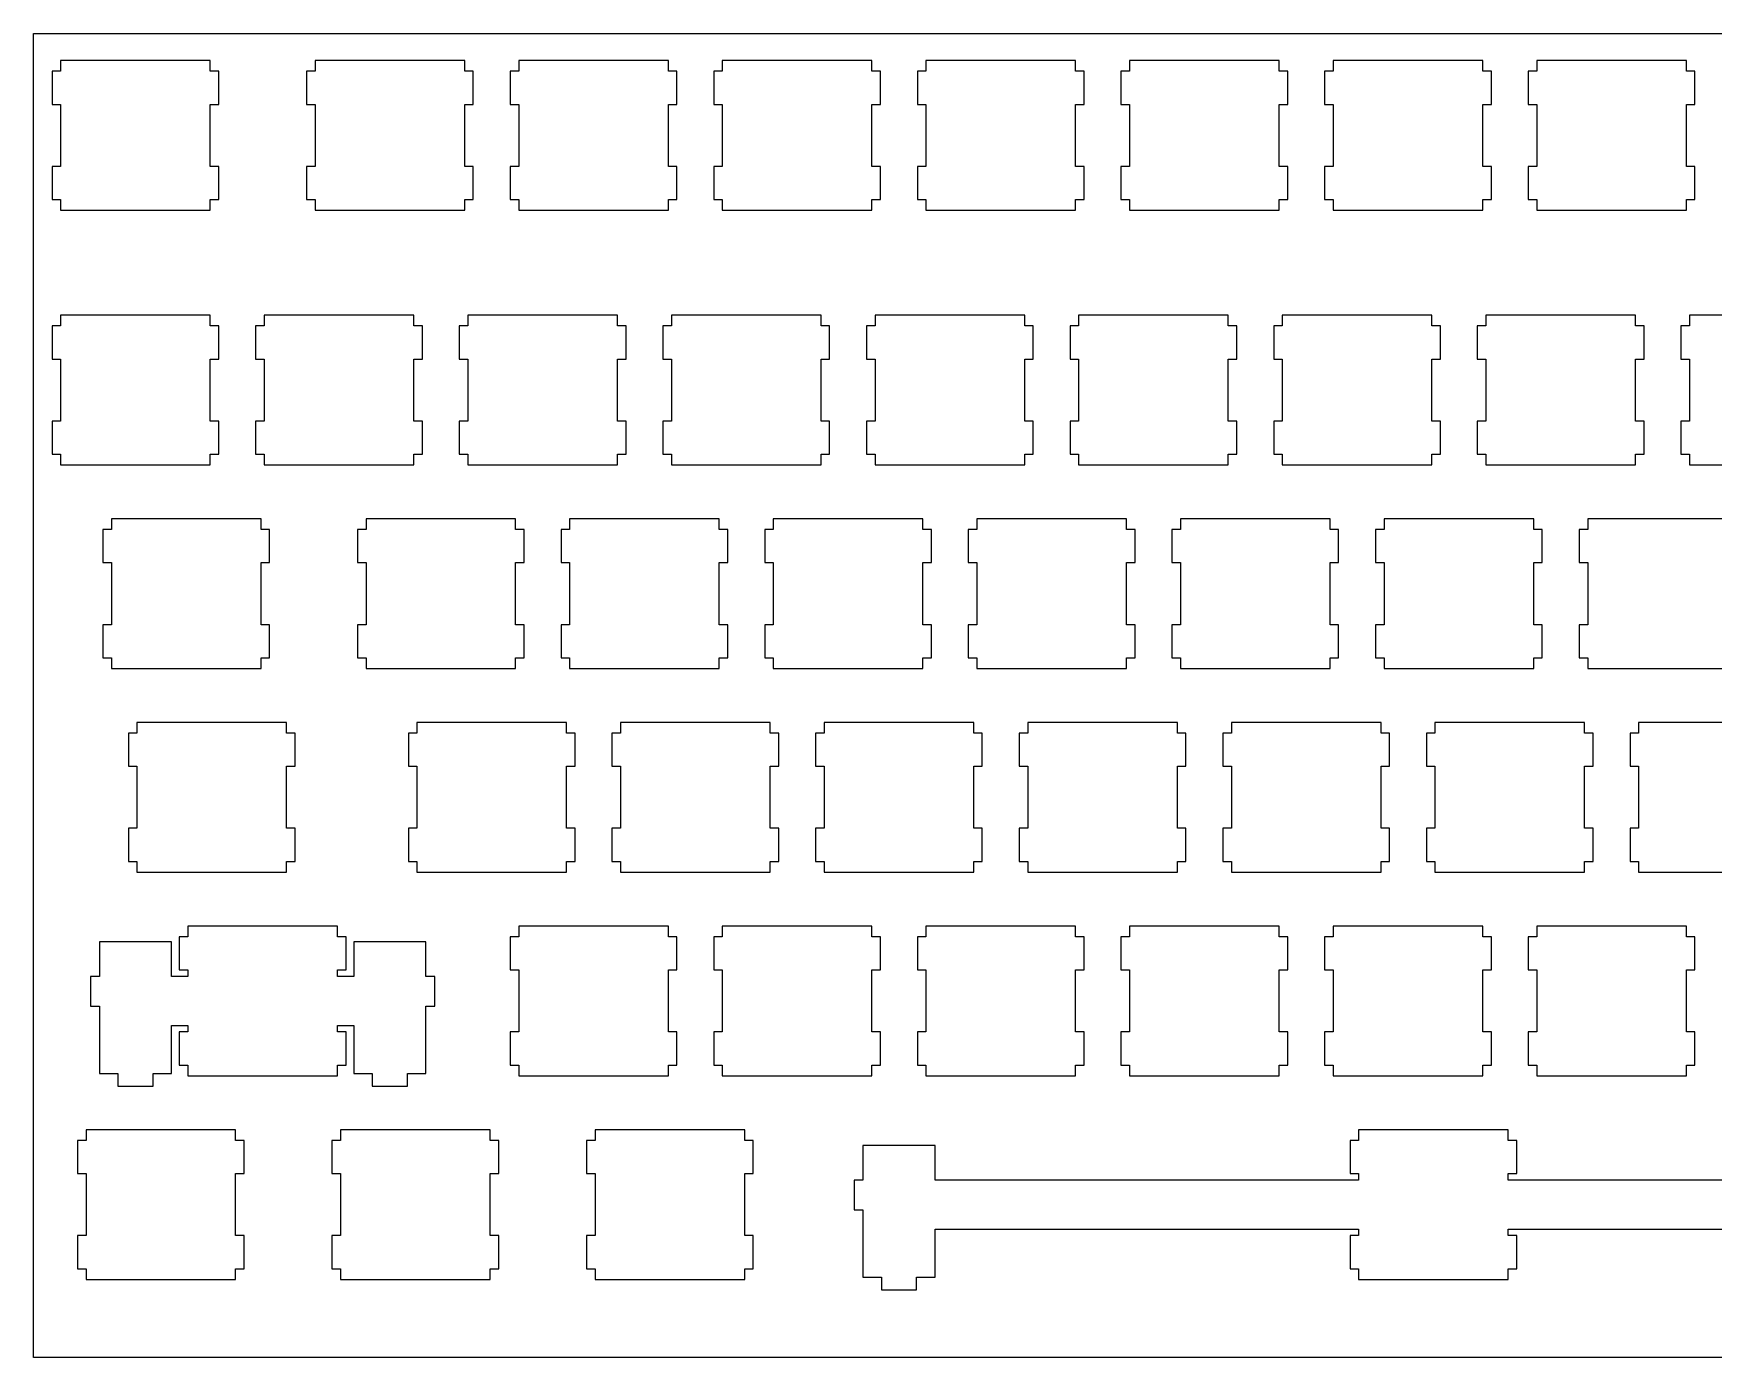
# Model space of a CAD drawing. Extents: x 0 to 310, y 0 to 124.
# Drawn here: x 0.1 to 157.3, y 0.3 to 124.1 of the extents above; entities that cross this region are included whole.
import ezdxf

# ---------------------------------------------------------------- set-up
doc = ezdxf.new("R2010")
doc.units = 0
doc.layers.get('0').update_dxf_attribs({"linetype": 'CONTINUOUS'})

msp = doc.modelspace()

# ---------------------------------------------------------------- linework, layer by layer
at = {"color": 0}
for p, q in [((0.09508, 124.083), (309.658, 124.083)), ((0.09508, 0.25769), (0.09508, 124.083)), ((2.61965, 121.558), (2.61965, 120.558)), ((16.6192, 121.558), (2.61965, 121.558)), ((16.6192, 120.558), (16.6192, 121.558)), ((26.4322, 121.558), (26.4322, 120.558)), ((40.4315, 121.558), (26.4322, 121.558)), ((40.4315, 120.558), (40.4315, 121.558)), ((45.4822, 121.558), (45.4822, 120.558)), ((59.4815, 121.558), (45.4822, 121.558)), ((59.4815, 120.558), (59.4815, 121.558)), ((64.5322, 121.558), (64.5322, 120.558)), ((78.5315, 121.558), (64.5322, 121.558)), ((78.5315, 120.558), (78.5315, 121.558)), ((83.5822, 121.558), (83.5822, 120.558)), ((97.5815, 121.558), (83.5822, 121.558)), ((97.5815, 120.558), (97.5815, 121.558)), ((102.632, 121.558), (102.632, 120.558)), ((116.632, 121.558), (102.632, 121.558)), ((116.632, 120.558), (116.632, 121.558)), ((121.682, 121.558), (121.682, 120.558)), ((135.682, 121.558), (121.682, 121.558)), ((135.682, 120.558), (135.682, 121.558)), ((140.732, 121.558), (140.732, 120.558)), ((154.732, 121.558), (140.732, 121.558)), ((154.732, 120.558), (154.732, 121.558)), ((2.61965, 120.558), (1.81901, 120.558)), ((1.81901, 120.558), (1.81901, 117.458)), ((17.4198, 120.558), (16.6192, 120.558)), ((17.4198, 117.458), (17.4198, 120.558)), ((26.4322, 120.558), (25.6315, 120.558)), ((25.6315, 120.558), (25.6315, 117.458)), ((41.2309, 120.558), (40.4315, 120.558)), ((41.2309, 117.458), (41.2309, 120.558)), ((45.4822, 120.558), (44.6814, 120.558)), ((44.6814, 120.558), (44.6814, 117.458)), ((60.2809, 120.558), (59.4815, 120.558)), ((60.2809, 117.458), (60.2809, 120.558)), ((64.5322, 120.558), (63.7314, 120.558)), ((63.7314, 120.558), (63.7314, 117.458)), ((79.3309, 120.558), (78.5315, 120.558)), ((79.3309, 117.458), (79.3309, 120.558)), ((83.5822, 120.558), (82.7814, 120.558)), ((82.7814, 120.558), (82.7814, 117.458)), ((98.3809, 120.558), (97.5815, 120.558)), ((98.3809, 117.458), (98.3809, 120.558)), ((102.632, 120.558), (101.831, 120.558)), ((101.831, 120.558), (101.831, 117.458)), ((117.431, 120.558), (116.632, 120.558)), ((117.431, 117.458), (117.431, 120.558)), ((121.682, 120.558), (120.881, 120.558)), ((120.881, 120.558), (120.881, 117.458)), ((136.481, 120.558), (135.682, 120.558)), ((136.481, 117.458), (136.481, 120.558)), ((140.732, 120.558), (139.931, 120.558)), ((139.931, 120.558), (139.931, 117.458)), ((155.531, 120.558), (154.732, 120.558)), ((155.531, 117.458), (155.531, 120.558)), ((1.81901, 117.458), (2.61965, 117.458)), ((2.61965, 117.458), (2.61965, 111.658)), ((16.6192, 111.658), (16.6192, 117.458)), ((16.6192, 117.458), (17.4198, 117.458)), ((25.6315, 117.458), (26.4322, 117.458)), ((26.4322, 117.458), (26.4322, 111.658)), ((40.4315, 111.658), (40.4315, 117.458)), ((40.4315, 117.458), (41.2309, 117.458)), ((44.6814, 117.458), (45.4822, 117.458)), ((45.4822, 117.458), (45.4822, 111.658)), ((59.4815, 111.658), (59.4815, 117.458)), ((59.4815, 117.458), (60.2809, 117.458)), ((63.7314, 117.458), (64.5322, 117.458)), ((64.5322, 117.458), (64.5322, 111.658)), ((78.5315, 111.658), (78.5315, 117.458)), ((78.5315, 117.458), (79.3309, 117.458)), ((82.7814, 117.458), (83.5822, 117.458)), ((83.5822, 117.458), (83.5822, 111.658)), ((97.5815, 111.658), (97.5815, 117.458)), ((97.5815, 117.458), (98.3809, 117.458)), ((101.831, 117.458), (102.632, 117.458)), ((102.632, 117.458), (102.632, 111.658)), ((116.632, 111.658), (116.632, 117.458)), ((116.632, 117.458), (117.431, 117.458)), ((120.881, 117.458), (121.682, 117.458)), ((121.682, 117.458), (121.682, 111.658)), ((135.682, 111.658), (135.682, 117.458)), ((135.682, 117.458), (136.481, 117.458)), ((139.931, 117.458), (140.732, 117.458)), ((140.732, 117.458), (140.732, 111.658)), ((154.732, 111.658), (154.732, 117.458)), ((154.732, 117.458), (155.531, 117.458)), ((2.61965, 111.658), (1.81901, 111.658)), ((1.81901, 111.658), (1.81901, 108.558)), ((17.4198, 111.658), (16.6192, 111.658)), ((17.4198, 108.558), (17.4198, 111.658)), ((26.4322, 111.658), (25.6315, 111.658)), ((25.6315, 111.658), (25.6315, 108.558)), ((41.2309, 111.658), (40.4315, 111.658)), ((41.2309, 108.558), (41.2309, 111.658)), ((45.4822, 111.658), (44.6814, 111.658)), ((44.6814, 111.658), (44.6814, 108.558)), ((60.2809, 111.658), (59.4815, 111.658)), ((60.2809, 108.558), (60.2809, 111.658)), ((64.5322, 111.658), (63.7314, 111.658)), ((63.7314, 111.658), (63.7314, 108.558)), ((79.3309, 111.658), (78.5315, 111.658)), ((79.3309, 108.558), (79.3309, 111.658)), ((83.5822, 111.658), (82.7814, 111.658)), ((82.7814, 111.658), (82.7814, 108.558)), ((98.3809, 111.658), (97.5815, 111.658)), ((98.3809, 108.558), (98.3809, 111.658)), ((102.632, 111.658), (101.831, 111.658)), ((101.831, 111.658), (101.831, 108.558)), ((117.431, 111.658), (116.632, 111.658)), ((117.431, 108.558), (117.431, 111.658)), ((121.682, 111.658), (120.881, 111.658)), ((120.881, 111.658), (120.881, 108.558)), ((136.481, 111.658), (135.682, 111.658)), ((136.481, 108.558), (136.481, 111.658)), ((140.732, 111.658), (139.931, 111.658)), ((139.931, 111.658), (139.931, 108.558)), ((155.531, 111.658), (154.732, 111.658)), ((155.531, 108.558), (155.531, 111.658)), ((1.81901, 108.558), (2.61965, 108.558)), ((2.61965, 108.558), (2.61965, 107.559)), ((16.6192, 107.559), (16.6192, 108.558)), ((16.6192, 108.558), (17.4198, 108.558)), ((25.6315, 108.558), (26.4322, 108.558)), ((26.4322, 108.558), (26.4322, 107.559)), ((40.4315, 107.559), (40.4315, 108.558)), ((40.4315, 108.558), (41.2309, 108.558)), ((44.6814, 108.558), (45.4822, 108.558)), ((45.4822, 108.558), (45.4822, 107.559)), ((59.4815, 107.559), (59.4815, 108.558)), ((59.4815, 108.558), (60.2809, 108.558)), ((63.7314, 108.558), (64.5322, 108.558)), ((64.5322, 108.558), (64.5322, 107.559)), ((78.5315, 107.559), (78.5315, 108.558)), ((78.5315, 108.558), (79.3309, 108.558)), ((82.7814, 108.558), (83.5822, 108.558)), ((83.5822, 108.558), (83.5822, 107.559)), ((97.5815, 107.559), (97.5815, 108.558)), ((97.5815, 108.558), (98.3809, 108.558)), ((101.831, 108.558), (102.632, 108.558)), ((102.632, 108.558), (102.632, 107.559)), ((116.632, 107.559), (116.632, 108.558)), ((116.632, 108.558), (117.431, 108.558)), ((120.881, 108.558), (121.682, 108.558)), ((121.682, 108.558), (121.682, 107.559)), ((135.682, 107.559), (135.682, 108.558)), ((135.682, 108.558), (136.481, 108.558)), ((139.931, 108.558), (140.732, 108.558)), ((140.732, 108.558), (140.732, 107.559)), ((154.732, 107.559), (154.732, 108.558)), ((154.732, 108.558), (155.531, 108.558)), ((2.61965, 107.559), (16.6192, 107.559)), ((26.4322, 107.559), (40.4315, 107.559)), ((45.4822, 107.559), (59.4815, 107.559)), ((64.5322, 107.559), (78.5315, 107.559)), ((83.5822, 107.559), (97.5815, 107.559)), ((102.632, 107.559), (116.632, 107.559)), ((121.682, 107.559), (135.682, 107.559)), ((140.732, 107.559), (154.732, 107.559)), ((2.61965, 97.7456), (2.61965, 96.7465)), ((16.6192, 97.7456), (2.61965, 97.7456)), ((16.6192, 96.7465), (16.6192, 97.7456)), ((21.6697, 97.7456), (21.6697, 96.7465)), ((35.669, 97.7456), (21.6697, 97.7456)), ((35.669, 96.7465), (35.669, 97.7456)), ((40.7197, 97.7456), (40.7197, 96.7465)), ((54.719, 97.7456), (40.7197, 97.7456)), ((54.719, 96.7465), (54.719, 97.7456)), ((59.7697, 97.7456), (59.7697, 96.7465)), ((73.769, 97.7456), (59.7697, 97.7456)), ((73.769, 96.7465), (73.769, 97.7456)), ((78.8197, 97.7456), (78.8197, 96.7465)), ((92.819, 97.7456), (78.8197, 97.7456)), ((92.819, 96.7465), (92.819, 97.7456)), ((97.8683, 97.7456), (97.8683, 96.7465)), ((111.869, 97.7456), (97.8683, 97.7456)), ((111.869, 96.7465), (111.869, 97.7456)), ((116.918, 97.7456), (116.918, 96.7465)), ((130.919, 97.7456), (116.918, 97.7456)), ((130.919, 96.7465), (130.919, 97.7456)), ((135.97, 97.7456), (135.97, 96.7465)), ((149.969, 97.7456), (135.97, 97.7456)), ((149.969, 96.7465), (149.969, 97.7456)), ((155.02, 97.7456), (155.02, 96.7465)), ((169.019, 97.7456), (155.02, 97.7456)), ((2.61965, 96.7465), (1.81901, 96.7465)), ((1.81901, 96.7465), (1.81901, 93.6459)), ((17.4198, 96.7465), (16.6192, 96.7465)), ((17.4198, 93.6459), (17.4198, 96.7465)), ((21.6697, 96.7465), (20.869, 96.7465)), ((20.869, 96.7465), (20.869, 93.6459)), ((36.4698, 96.7465), (35.669, 96.7465)), ((36.4698, 93.6459), (36.4698, 96.7465)), ((40.7197, 96.7465), (39.9189, 96.7465)), ((39.9189, 96.7465), (39.9189, 93.6459)), ((55.5198, 96.7465), (54.719, 96.7465)), ((55.5198, 93.6459), (55.5198, 96.7465)), ((59.7697, 96.7465), (58.9689, 96.7465)), ((58.9689, 96.7465), (58.9689, 93.6459)), ((74.5698, 96.7465), (73.769, 96.7465)), ((74.5698, 93.6459), (74.5698, 96.7465)), ((78.8197, 96.7465), (78.0189, 96.7465)), ((78.0189, 96.7465), (78.0189, 93.6459)), ((93.6184, 96.7465), (92.819, 96.7465)), ((93.6184, 93.6459), (93.6184, 96.7465)), ((97.8683, 96.7465), (97.0689, 96.7465)), ((97.0689, 96.7465), (97.0689, 93.6459)), ((112.668, 96.7465), (111.869, 96.7465)), ((112.668, 93.6459), (112.668, 96.7465)), ((116.918, 96.7465), (116.119, 96.7465)), ((116.119, 96.7465), (116.119, 93.6459)), ((131.72, 96.7465), (130.919, 96.7465)), ((131.72, 93.6459), (131.72, 96.7465)), ((135.97, 96.7465), (135.169, 96.7465)), ((135.169, 96.7465), (135.169, 93.6459)), ((150.77, 96.7465), (149.969, 96.7465)), ((150.77, 93.6459), (150.77, 96.7465)), ((155.02, 96.7465), (154.219, 96.7465)), ((154.219, 96.7465), (154.219, 93.6459)), ((1.81901, 93.6459), (2.61965, 93.6459)), ((2.61965, 93.6459), (2.61965, 87.8459)), ((16.6192, 87.8459), (16.6192, 93.6459)), ((16.6192, 93.6459), (17.4198, 93.6459)), ((20.869, 93.6459), (21.6697, 93.6459)), ((21.6697, 93.6459), (21.6697, 87.8459)), ((35.669, 87.8459), (35.669, 93.6459)), ((35.669, 93.6459), (36.4698, 93.6459)), ((39.9189, 93.6459), (40.7197, 93.6459)), ((40.7197, 93.6459), (40.7197, 87.8459)), ((54.719, 87.8459), (54.719, 93.6459)), ((54.719, 93.6459), (55.5198, 93.6459)), ((58.9689, 93.6459), (59.7697, 93.6459)), ((59.7697, 93.6459), (59.7697, 87.8459)), ((73.769, 87.8459), (73.769, 93.6459)), ((73.769, 93.6459), (74.5698, 93.6459)), ((78.0189, 93.6459), (78.8197, 93.6459)), ((78.8197, 93.6459), (78.8197, 87.8459)), ((92.819, 87.8459), (92.819, 93.6459)), ((92.819, 93.6459), (93.6184, 93.6459)), ((97.0689, 93.6459), (97.8683, 93.6459)), ((97.8683, 93.6459), (97.8683, 87.8459)), ((111.869, 87.8459), (111.869, 93.6459)), ((111.869, 93.6459), (112.668, 93.6459)), ((116.119, 93.6459), (116.918, 93.6459)), ((116.918, 93.6459), (116.918, 87.8459)), ((130.919, 87.8459), (130.919, 93.6459)), ((130.919, 93.6459), (131.72, 93.6459)), ((135.169, 93.6459), (135.97, 93.6459)), ((135.97, 93.6459), (135.97, 87.8459)), ((149.969, 87.8459), (149.969, 93.6459)), ((149.969, 93.6459), (150.77, 93.6459)), ((154.219, 93.6459), (155.02, 93.6459)), ((155.02, 93.6459), (155.02, 87.8459)), ((2.61965, 87.8459), (1.81901, 87.8459)), ((1.81901, 87.8459), (1.81901, 84.7467)), ((17.4198, 87.8459), (16.6192, 87.8459)), ((17.4198, 84.7467), (17.4198, 87.8459)), ((21.6697, 87.8459), (20.869, 87.8459)), ((20.869, 87.8459), (20.869, 84.7467)), ((36.4698, 87.8459), (35.669, 87.8459)), ((36.4698, 84.7467), (36.4698, 87.8459)), ((40.7197, 87.8459), (39.9189, 87.8459)), ((39.9189, 87.8459), (39.9189, 84.7467)), ((55.5198, 87.8459), (54.719, 87.8459)), ((55.5198, 84.7467), (55.5198, 87.8459)), ((59.7697, 87.8459), (58.9689, 87.8459)), ((58.9689, 87.8459), (58.9689, 84.7467)), ((74.5698, 87.8459), (73.769, 87.8459)), ((74.5698, 84.7467), (74.5698, 87.8459)), ((78.8197, 87.8459), (78.0189, 87.8459)), ((78.0189, 87.8459), (78.0189, 84.7467)), ((93.6184, 87.8459), (92.819, 87.8459)), ((93.6184, 84.7467), (93.6184, 87.8459)), ((97.8683, 87.8459), (97.0689, 87.8459)), ((97.0689, 87.8459), (97.0689, 84.7467)), ((112.668, 87.8459), (111.869, 87.8459)), ((112.668, 84.7467), (112.668, 87.8459)), ((116.918, 87.8459), (116.119, 87.8459)), ((116.119, 87.8459), (116.119, 84.7467)), ((131.72, 87.8459), (130.919, 87.8459)), ((131.72, 84.7467), (131.72, 87.8459)), ((135.97, 87.8459), (135.169, 87.8459)), ((135.169, 87.8459), (135.169, 84.7467)), ((150.77, 87.8459), (149.969, 87.8459)), ((150.77, 84.7467), (150.77, 87.8459)), ((155.02, 87.8459), (154.219, 87.8459)), ((154.219, 87.8459), (154.219, 84.7467)), ((1.81901, 84.7467), (2.61965, 84.7467)), ((2.61965, 84.7467), (2.61965, 83.7463)), ((2.61965, 83.7463), (16.6192, 83.7463)), ((16.6192, 83.7463), (16.6192, 84.7467)), ((16.6192, 84.7467), (17.4198, 84.7467)), ((20.869, 84.7467), (21.6697, 84.7467)), ((21.6697, 84.7467), (21.6697, 83.7463)), ((21.6697, 83.7463), (35.669, 83.7463)), ((35.669, 83.7463), (35.669, 84.7467)), ((35.669, 84.7467), (36.4698, 84.7467)), ((39.9189, 84.7467), (40.7197, 84.7467)), ((40.7197, 84.7467), (40.7197, 83.7463)), ((40.7197, 83.7463), (54.719, 83.7463)), ((54.719, 83.7463), (54.719, 84.7467)), ((54.719, 84.7467), (55.5198, 84.7467)), ((58.9689, 84.7467), (59.7697, 84.7467)), ((59.7697, 84.7467), (59.7697, 83.7463)), ((59.7697, 83.7463), (73.769, 83.7463)), ((73.769, 83.7463), (73.769, 84.7467)), ((73.769, 84.7467), (74.5698, 84.7467)), ((78.0189, 84.7467), (78.8197, 84.7467)), ((78.8197, 84.7467), (78.8197, 83.7463)), ((78.8197, 83.7463), (92.819, 83.7463)), ((92.819, 83.7463), (92.819, 84.7467)), ((92.819, 84.7467), (93.6184, 84.7467)), ((97.0689, 84.7467), (97.8683, 84.7467)), ((97.8683, 84.7467), (97.8683, 83.7463)), ((97.8683, 83.7463), (111.869, 83.7463)), ((111.869, 83.7463), (111.869, 84.7467)), ((111.869, 84.7467), (112.668, 84.7467)), ((116.119, 84.7467), (116.918, 84.7467)), ((116.918, 84.7467), (116.918, 83.7463)), ((116.918, 83.7463), (130.919, 83.7463)), ((130.919, 83.7463), (130.919, 84.7467)), ((130.919, 84.7467), (131.72, 84.7467)), ((135.169, 84.7467), (135.97, 84.7467)), ((135.97, 84.7467), (135.97, 83.7463)), ((135.97, 83.7463), (149.969, 83.7463)), ((149.969, 83.7463), (149.969, 84.7467)), ((149.969, 84.7467), (150.77, 84.7467)), ((154.219, 84.7467), (155.02, 84.7467)), ((155.02, 84.7467), (155.02, 83.7463)), ((155.02, 83.7463), (169.019, 83.7463)), ((7.38216, 78.6956), (7.38216, 77.6965)), ((21.3817, 78.6956), (7.38216, 78.6956)), ((21.3817, 77.6965), (21.3817, 78.6956)), ((31.1947, 78.6956), (31.1947, 77.6965)), ((45.194, 78.6956), (31.1947, 78.6956)), ((45.194, 77.6965), (45.194, 78.6956)), ((50.2447, 78.6956), (50.2447, 77.6965)), ((64.244, 78.6956), (50.2447, 78.6956)), ((64.244, 77.6965), (64.244, 78.6956)), ((69.2947, 78.6956), (69.2947, 77.6965)), ((83.294, 78.6956), (69.2947, 78.6956)), ((83.294, 77.6965), (83.294, 78.6956)), ((88.3447, 78.6956), (88.3447, 77.6965)), ((102.344, 78.6956), (88.3447, 78.6956)), ((102.344, 77.6965), (102.344, 78.6956)), ((107.395, 78.6956), (107.395, 77.6965)), ((121.394, 78.6956), (107.395, 78.6956)), ((121.394, 77.6965), (121.394, 78.6956)), ((126.445, 78.6956), (126.445, 77.6965)), ((140.444, 78.6956), (126.445, 78.6956)), ((140.444, 77.6965), (140.444, 78.6956)), ((145.495, 78.6956), (145.495, 77.6965)), ((159.494, 78.6956), (145.495, 78.6956)), ((7.38216, 77.6965), (6.58153, 77.6965)), ((6.58153, 77.6965), (6.58153, 74.5959)), ((22.1809, 77.6965), (21.3817, 77.6965)), ((22.1809, 74.5959), (22.1809, 77.6965)), ((31.1947, 77.6965), (30.394, 77.6965)), ((30.394, 77.6965), (30.394, 74.5959)), ((45.9948, 77.6965), (45.194, 77.6965)), ((45.9948, 74.5959), (45.9948, 77.6965)), ((50.2447, 77.6965), (49.4439, 77.6965)), ((49.4439, 77.6965), (49.4439, 74.5959)), ((65.0448, 77.6965), (64.244, 77.6965)), ((65.0448, 74.5959), (65.0448, 77.6965)), ((69.2947, 77.6965), (68.4939, 77.6965)), ((68.4939, 77.6965), (68.4939, 74.5959)), ((84.0948, 77.6965), (83.294, 77.6965)), ((84.0948, 74.5959), (84.0948, 77.6965)), ((88.3447, 77.6965), (87.5439, 77.6965)), ((87.5439, 77.6965), (87.5439, 74.5959)), ((103.145, 77.6965), (102.344, 77.6965)), ((103.145, 74.5959), (103.145, 77.6965)), ((107.395, 77.6965), (106.594, 77.6965)), ((106.594, 77.6965), (106.594, 74.5959)), ((122.195, 77.6965), (121.394, 77.6965)), ((122.195, 74.5959), (122.195, 77.6965)), ((126.445, 77.6965), (125.644, 77.6965)), ((125.644, 77.6965), (125.644, 74.5959)), ((141.245, 77.6965), (140.444, 77.6965)), ((141.245, 74.5959), (141.245, 77.6965)), ((145.495, 77.6965), (144.694, 77.6965)), ((144.694, 77.6965), (144.694, 74.5959)), ((6.58153, 74.5959), (7.38216, 74.5959)), ((7.38216, 74.5959), (7.38216, 68.7959)), ((21.3817, 68.7959), (21.3817, 74.5959)), ((21.3817, 74.5959), (22.1809, 74.5959)), ((30.394, 74.5959), (31.1947, 74.5959)), ((31.1947, 74.5959), (31.1947, 68.7959)), ((45.194, 68.7959), (45.194, 74.5959)), ((45.194, 74.5959), (45.9948, 74.5959)), ((49.4439, 74.5959), (50.2447, 74.5959)), ((50.2447, 74.5959), (50.2447, 68.7959)), ((64.244, 68.7959), (64.244, 74.5959)), ((64.244, 74.5959), (65.0448, 74.5959)), ((68.4939, 74.5959), (69.2947, 74.5959)), ((69.2947, 74.5959), (69.2947, 68.7959)), ((83.294, 68.7959), (83.294, 74.5959)), ((83.294, 74.5959), (84.0948, 74.5959)), ((87.5439, 74.5959), (88.3447, 74.5959)), ((88.3447, 74.5959), (88.3447, 68.7959)), ((102.344, 68.7959), (102.344, 74.5959)), ((102.344, 74.5959), (103.145, 74.5959)), ((106.594, 74.5959), (107.395, 74.5959)), ((107.395, 74.5959), (107.395, 68.7959)), ((121.394, 68.7959), (121.394, 74.5959)), ((121.394, 74.5959), (122.195, 74.5959)), ((125.644, 74.5959), (126.445, 74.5959)), ((126.445, 74.5959), (126.445, 68.7959)), ((140.444, 68.7959), (140.444, 74.5959)), ((140.444, 74.5959), (141.245, 74.5959)), ((144.694, 74.5959), (145.495, 74.5959)), ((145.495, 74.5959), (145.495, 68.7959)), ((7.38216, 68.7959), (6.58153, 68.7959)), ((6.58153, 68.7959), (6.58153, 65.6967)), ((22.1809, 68.7959), (21.3817, 68.7959)), ((22.1809, 65.6967), (22.1809, 68.7959)), ((31.1947, 68.7959), (30.394, 68.7959)), ((30.394, 68.7959), (30.394, 65.6967)), ((45.9948, 68.7959), (45.194, 68.7959)), ((45.9948, 65.6967), (45.9948, 68.7959)), ((50.2447, 68.7959), (49.4439, 68.7959)), ((49.4439, 68.7959), (49.4439, 65.6967)), ((65.0448, 68.7959), (64.244, 68.7959)), ((65.0448, 65.6967), (65.0448, 68.7959)), ((69.2947, 68.7959), (68.4939, 68.7959)), ((68.4939, 68.7959), (68.4939, 65.6967)), ((84.0948, 68.7959), (83.294, 68.7959)), ((84.0948, 65.6967), (84.0948, 68.7959)), ((88.3447, 68.7959), (87.5439, 68.7959)), ((87.5439, 68.7959), (87.5439, 65.6967)), ((103.145, 68.7959), (102.344, 68.7959)), ((103.145, 65.6967), (103.145, 68.7959)), ((107.395, 68.7959), (106.594, 68.7959)), ((106.594, 68.7959), (106.594, 65.6967)), ((122.195, 68.7959), (121.394, 68.7959)), ((122.195, 65.6967), (122.195, 68.7959)), ((126.445, 68.7959), (125.644, 68.7959)), ((125.644, 68.7959), (125.644, 65.6967)), ((141.245, 68.7959), (140.444, 68.7959)), ((141.245, 65.6967), (141.245, 68.7959)), ((145.495, 68.7959), (144.694, 68.7959)), ((144.694, 68.7959), (144.694, 65.6967)), ((6.58153, 65.6967), (7.38216, 65.6967)), ((7.38216, 65.6967), (7.38216, 64.6963)), ((7.38216, 64.6963), (21.3817, 64.6963)), ((21.3817, 64.6963), (21.3817, 65.6967)), ((21.3817, 65.6967), (22.1809, 65.6967)), ((30.394, 65.6967), (31.1947, 65.6967)), ((31.1947, 65.6967), (31.1947, 64.6963)), ((31.1947, 64.6963), (45.194, 64.6963)), ((45.194, 64.6963), (45.194, 65.6967)), ((45.194, 65.6967), (45.9948, 65.6967)), ((49.4439, 65.6967), (50.2447, 65.6967)), ((50.2447, 65.6967), (50.2447, 64.6963)), ((50.2447, 64.6963), (64.244, 64.6963)), ((64.244, 64.6963), (64.244, 65.6967)), ((64.244, 65.6967), (65.0448, 65.6967)), ((68.4939, 65.6967), (69.2947, 65.6967)), ((69.2947, 65.6967), (69.2947, 64.6963)), ((69.2947, 64.6963), (83.294, 64.6963)), ((83.294, 64.6963), (83.294, 65.6967)), ((83.294, 65.6967), (84.0948, 65.6967)), ((87.5439, 65.6967), (88.3447, 65.6967)), ((88.3447, 65.6967), (88.3447, 64.6963)), ((88.3447, 64.6963), (102.344, 64.6963)), ((102.344, 64.6963), (102.344, 65.6967)), ((102.344, 65.6967), (103.145, 65.6967)), ((106.594, 65.6967), (107.395, 65.6967)), ((107.395, 65.6967), (107.395, 64.6963)), ((107.395, 64.6963), (121.394, 64.6963)), ((121.394, 64.6963), (121.394, 65.6967)), ((121.394, 65.6967), (122.195, 65.6967)), ((125.644, 65.6967), (126.445, 65.6967)), ((126.445, 65.6967), (126.445, 64.6963)), ((126.445, 64.6963), (140.444, 64.6963)), ((140.444, 64.6963), (140.444, 65.6967)), ((140.444, 65.6967), (141.245, 65.6967)), ((144.694, 65.6967), (145.495, 65.6967)), ((145.495, 65.6967), (145.495, 64.6963)), ((145.495, 64.6963), (159.494, 64.6963)), ((9.76203, 58.6465), (8.96278, 58.6465)), ((8.96278, 58.6465), (8.96278, 55.5459)), ((9.76203, 59.6456), (9.76203, 58.6465)), ((23.7629, 59.6456), (9.76203, 59.6456)), ((23.7629, 58.6465), (23.7629, 59.6456)), ((24.5622, 58.6465), (23.7629, 58.6465)), ((24.5622, 55.5459), (24.5622, 58.6465)), ((35.9572, 58.6465), (35.1565, 58.6465)), ((35.1565, 58.6465), (35.1565, 55.5459)), ((35.9572, 59.6456), (35.9572, 58.6465)), ((49.9565, 59.6456), (35.9572, 59.6456)), ((49.9565, 58.6465), (49.9565, 59.6456)), ((50.7559, 58.6465), (49.9565, 58.6465)), ((50.7559, 55.5459), (50.7559, 58.6465)), ((55.0072, 58.6465), (54.2064, 58.6465)), ((54.2064, 58.6465), (54.2064, 55.5459)), ((55.0072, 59.6456), (55.0072, 58.6465)), ((69.0065, 59.6456), (55.0072, 59.6456)), ((69.0065, 58.6465), (69.0065, 59.6456)), ((69.8059, 58.6465), (69.0065, 58.6465)), ((69.8059, 55.5459), (69.8059, 58.6465)), ((74.0572, 58.6465), (73.2564, 58.6465)), ((73.2564, 58.6465), (73.2564, 55.5459)), ((74.0572, 59.6456), (74.0572, 58.6465)), ((88.0565, 59.6456), (74.0572, 59.6456)), ((88.0565, 58.6465), (88.0565, 59.6456)), ((88.8559, 58.6465), (88.0565, 58.6465)), ((88.8559, 55.5459), (88.8559, 58.6465)), ((93.1072, 58.6465), (92.3064, 58.6465)), ((92.3064, 58.6465), (92.3064, 55.5459)), ((93.1072, 59.6456), (93.1072, 58.6465)), ((107.107, 59.6456), (93.1072, 59.6456)), ((107.107, 58.6465), (107.107, 59.6456)), ((107.906, 58.6465), (107.107, 58.6465)), ((107.906, 55.5459), (107.906, 58.6465)), ((112.157, 58.6465), (111.356, 58.6465)), ((111.356, 58.6465), (111.356, 55.5459)), ((112.157, 59.6456), (112.157, 58.6465)), ((126.157, 59.6456), (112.157, 59.6456)), ((126.157, 58.6465), (126.157, 59.6456)), ((126.956, 58.6465), (126.157, 58.6465)), ((126.956, 55.5459), (126.956, 58.6465)), ((131.207, 58.6465), (130.406, 58.6465)), ((130.406, 58.6465), (130.406, 55.5459)), ((131.207, 59.6456), (131.207, 58.6465)), ((145.207, 59.6456), (131.207, 59.6456)), ((145.207, 58.6465), (145.207, 59.6456)), ((146.006, 58.6465), (145.207, 58.6465)), ((146.006, 55.5459), (146.006, 58.6465)), ((150.257, 58.6465), (149.456, 58.6465)), ((149.456, 58.6465), (149.456, 55.5459)), ((150.257, 59.6456), (150.257, 58.6465)), ((164.257, 59.6456), (150.257, 59.6456)), ((8.96278, 55.5459), (9.76203, 55.5459)), ((9.76203, 55.5459), (9.76203, 49.7459)), ((23.7629, 49.7459), (23.7629, 55.5459)), ((23.7629, 55.5459), (24.5622, 55.5459)), ((35.1565, 55.5459), (35.9572, 55.5459)), ((35.9572, 55.5459), (35.9572, 49.7459)), ((49.9565, 49.7459), (49.9565, 55.5459)), ((49.9565, 55.5459), (50.7559, 55.5459)), ((54.2064, 55.5459), (55.0072, 55.5459)), ((55.0072, 55.5459), (55.0072, 49.7459)), ((69.0065, 49.7459), (69.0065, 55.5459)), ((69.0065, 55.5459), (69.8059, 55.5459)), ((73.2564, 55.5459), (74.0572, 55.5459)), ((74.0572, 55.5459), (74.0572, 49.7459)), ((88.0565, 49.7459), (88.0565, 55.5459)), ((88.0565, 55.5459), (88.8559, 55.5459)), ((92.3064, 55.5459), (93.1072, 55.5459)), ((93.1072, 55.5459), (93.1072, 49.7459)), ((107.107, 49.7459), (107.107, 55.5459)), ((107.107, 55.5459), (107.906, 55.5459)), ((111.356, 55.5459), (112.157, 55.5459)), ((112.157, 55.5459), (112.157, 49.7459)), ((126.157, 49.7459), (126.157, 55.5459)), ((126.157, 55.5459), (126.956, 55.5459)), ((130.406, 55.5459), (131.207, 55.5459)), ((131.207, 55.5459), (131.207, 49.7459)), ((145.207, 49.7459), (145.207, 55.5459)), ((145.207, 55.5459), (146.006, 55.5459)), ((149.456, 55.5459), (150.257, 55.5459)), ((150.257, 55.5459), (150.257, 49.7459)), ((9.76203, 49.7459), (8.96278, 49.7459)), ((8.96278, 49.7459), (8.96278, 46.6467)), ((24.5622, 49.7459), (23.7629, 49.7459)), ((24.5622, 46.6467), (24.5622, 49.7459)), ((35.9572, 49.7459), (35.1565, 49.7459)), ((35.1565, 49.7459), (35.1565, 46.6467)), ((50.7559, 49.7459), (49.9565, 49.7459)), ((50.7559, 46.6467), (50.7559, 49.7459)), ((55.0072, 49.7459), (54.2064, 49.7459)), ((54.2064, 49.7459), (54.2064, 46.6467)), ((69.8059, 49.7459), (69.0065, 49.7459)), ((69.8059, 46.6467), (69.8059, 49.7459)), ((74.0572, 49.7459), (73.2564, 49.7459)), ((73.2564, 49.7459), (73.2564, 46.6467)), ((88.8559, 49.7459), (88.0565, 49.7459)), ((88.8559, 46.6467), (88.8559, 49.7459)), ((93.1072, 49.7459), (92.3064, 49.7459)), ((92.3064, 49.7459), (92.3064, 46.6467)), ((107.906, 49.7459), (107.107, 49.7459)), ((107.906, 46.6467), (107.906, 49.7459)), ((112.157, 49.7459), (111.356, 49.7459)), ((111.356, 49.7459), (111.356, 46.6467)), ((126.956, 49.7459), (126.157, 49.7459)), ((126.956, 46.6467), (126.956, 49.7459)), ((131.207, 49.7459), (130.406, 49.7459)), ((130.406, 49.7459), (130.406, 46.6467)), ((146.006, 49.7459), (145.207, 49.7459)), ((146.006, 46.6467), (146.006, 49.7459)), ((150.257, 49.7459), (149.456, 49.7459)), ((149.456, 49.7459), (149.456, 46.6467)), ((8.96278, 46.6467), (9.76203, 46.6467)), ((9.76203, 46.6467), (9.76203, 45.6463)), ((9.76203, 45.6463), (23.7629, 45.6463)), ((23.7629, 45.6463), (23.7629, 46.6467)), ((23.7629, 46.6467), (24.5622, 46.6467)), ((35.1565, 46.6467), (35.9572, 46.6467)), ((35.9572, 46.6467), (35.9572, 45.6463)), ((35.9572, 45.6463), (49.9565, 45.6463)), ((49.9565, 45.6463), (49.9565, 46.6467)), ((49.9565, 46.6467), (50.7559, 46.6467)), ((54.2064, 46.6467), (55.0072, 46.6467)), ((55.0072, 46.6467), (55.0072, 45.6463)), ((55.0072, 45.6463), (69.0065, 45.6463)), ((69.0065, 45.6463), (69.0065, 46.6467)), ((69.0065, 46.6467), (69.8059, 46.6467)), ((73.2564, 46.6467), (74.0572, 46.6467)), ((74.0572, 46.6467), (74.0572, 45.6463)), ((74.0572, 45.6463), (88.0565, 45.6463)), ((88.0565, 45.6463), (88.0565, 46.6467)), ((88.0565, 46.6467), (88.8559, 46.6467)), ((92.3064, 46.6467), (93.1072, 46.6467)), ((93.1072, 46.6467), (93.1072, 45.6463)), ((93.1072, 45.6463), (107.107, 45.6463)), ((107.107, 45.6463), (107.107, 46.6467)), ((107.107, 46.6467), (107.906, 46.6467)), ((111.356, 46.6467), (112.157, 46.6467)), ((112.157, 46.6467), (112.157, 45.6463)), ((112.157, 45.6463), (126.157, 45.6463)), ((126.157, 45.6463), (126.157, 46.6467)), ((126.157, 46.6467), (126.956, 46.6467)), ((130.406, 46.6467), (131.207, 46.6467)), ((131.207, 46.6467), (131.207, 45.6463)), ((131.207, 45.6463), (145.207, 45.6463)), ((145.207, 45.6463), (145.207, 46.6467)), ((145.207, 46.6467), (146.006, 46.6467)), ((149.456, 46.6467), (150.257, 46.6467)), ((150.257, 46.6467), (150.257, 45.6463)), ((150.257, 45.6463), (164.257, 45.6463)), ((14.5259, 39.5965), (13.7253, 39.5965)), ((13.7253, 39.5965), (13.7253, 36.4959)), ((14.5259, 40.5955), (14.5259, 39.5965)), ((28.5254, 40.5955), (14.5259, 40.5955)), ((28.5254, 39.5965), (28.5254, 40.5955)), ((29.326, 39.5965), (28.5254, 39.5965)), ((29.326, 36.4959), (29.326, 39.5965)), ((45.4822, 39.5965), (44.6814, 39.5965)), ((44.6814, 39.5965), (44.6814, 36.4959)), ((45.4822, 40.5955), (45.4822, 39.5965)), ((59.4815, 40.5955), (45.4822, 40.5955)), ((59.4815, 39.5965), (59.4815, 40.5955)), ((60.2809, 39.5965), (59.4815, 39.5965)), ((60.2809, 36.4959), (60.2809, 39.5965)), ((64.5322, 39.5965), (63.7314, 39.5965)), ((63.7314, 39.5965), (63.7314, 36.4959)), ((64.5322, 40.5955), (64.5322, 39.5965)), ((78.5315, 40.5955), (64.5322, 40.5955)), ((78.5315, 39.5965), (78.5315, 40.5955)), ((79.3309, 39.5965), (78.5315, 39.5965)), ((79.3309, 36.4959), (79.3309, 39.5965)), ((83.5822, 39.5965), (82.7814, 39.5965)), ((82.7814, 39.5965), (82.7814, 36.4959)), ((83.5822, 40.5955), (83.5822, 39.5965)), ((97.5815, 40.5955), (83.5822, 40.5955)), ((97.5815, 39.5965), (97.5815, 40.5955)), ((98.3809, 39.5965), (97.5815, 39.5965)), ((98.3809, 36.4959), (98.3809, 39.5965)), ((102.632, 39.5965), (101.831, 39.5965)), ((101.831, 39.5965), (101.831, 36.4959)), ((102.632, 40.5955), (102.632, 39.5965)), ((116.632, 40.5955), (102.632, 40.5955)), ((116.632, 39.5965), (116.632, 40.5955)), ((117.431, 39.5965), (116.632, 39.5965)), ((117.431, 36.4959), (117.431, 39.5965)), ((121.682, 39.5965), (120.881, 39.5965)), ((120.881, 39.5965), (120.881, 36.4959)), ((121.682, 40.5955), (121.682, 39.5965)), ((135.682, 40.5955), (121.682, 40.5955)), ((135.682, 39.5965), (135.682, 40.5955)), ((136.481, 39.5965), (135.682, 39.5965)), ((136.481, 36.4959), (136.481, 39.5965)), ((140.732, 39.5965), (139.931, 39.5965)), ((139.931, 39.5965), (139.931, 36.4959)), ((140.732, 40.5955), (140.732, 39.5965)), ((154.732, 40.5955), (140.732, 40.5955)), ((154.732, 39.5965), (154.732, 40.5955)), ((155.531, 39.5965), (154.732, 39.5965)), ((155.531, 36.4959), (155.531, 39.5965)), ((13.0004, 39.1266), (6.2508, 39.1266)), ((6.2508, 39.1266), (6.2508, 35.8965)), ((13.0004, 35.8965), (13.0004, 39.1266)), ((36.8004, 39.1266), (30.0509, 39.1266)), ((30.0509, 39.1266), (30.0509, 35.8965)), ((36.8004, 35.8965), (36.8004, 39.1266)), ((13.7253, 36.4959), (14.5259, 36.4959)), ((14.5259, 36.4959), (14.5259, 35.8965)), ((28.5254, 35.8965), (28.5254, 36.4959)), ((28.5254, 36.4959), (29.326, 36.4959)), ((44.6814, 36.4959), (45.4822, 36.4959)), ((45.4822, 36.4959), (45.4822, 30.6958)), ((59.4815, 30.6958), (59.4815, 36.4959)), ((59.4815, 36.4959), (60.2809, 36.4959)), ((63.7314, 36.4959), (64.5322, 36.4959)), ((64.5322, 36.4959), (64.5322, 30.6958)), ((78.5315, 30.6958), (78.5315, 36.4959)), ((78.5315, 36.4959), (79.3309, 36.4959)), ((82.7814, 36.4959), (83.5822, 36.4959)), ((83.5822, 36.4959), (83.5822, 30.6958)), ((97.5815, 30.6958), (97.5815, 36.4959)), ((97.5815, 36.4959), (98.3809, 36.4959)), ((101.831, 36.4959), (102.632, 36.4959)), ((102.632, 36.4959), (102.632, 30.6958)), ((116.632, 30.6958), (116.632, 36.4959)), ((116.632, 36.4959), (117.431, 36.4959)), ((120.881, 36.4959), (121.682, 36.4959)), ((121.682, 36.4959), (121.682, 30.6958)), ((135.682, 30.6958), (135.682, 36.4959)), ((135.682, 36.4959), (136.481, 36.4959)), ((139.931, 36.4959), (140.732, 36.4959)), ((140.732, 36.4959), (140.732, 30.6958)), ((154.732, 30.6958), (154.732, 36.4959)), ((154.732, 36.4959), (155.531, 36.4959)), ((6.2508, 35.8965), (5.42533, 35.8965)), ((5.42533, 35.8965), (5.42533, 33.0963)), ((14.5259, 35.8965), (13.0004, 35.8965)), ((30.0509, 35.8965), (28.5254, 35.8965)), ((37.6259, 35.8965), (36.8004, 35.8965)), ((37.6259, 33.0963), (37.6259, 35.8965)), ((5.42533, 33.0963), (6.2508, 33.0963)), ((6.2508, 33.0963), (6.2508, 26.8263)), ((36.8004, 26.8263), (36.8004, 33.0963)), ((36.8004, 33.0963), (37.6259, 33.0963)), ((13.0004, 26.8263), (13.0004, 31.2966)), ((13.0004, 31.2966), (14.5259, 31.2966)), ((14.5259, 30.6958), (13.7253, 30.6958)), ((13.7253, 30.6958), (13.7253, 27.5966)), ((14.5259, 31.2966), (14.5259, 30.6958)), ((28.5254, 30.6958), (28.5254, 31.2966)), ((28.5254, 31.2966), (30.0509, 31.2966)), ((29.326, 30.6958), (28.5254, 30.6958)), ((29.326, 27.5966), (29.326, 30.6958)), ((30.0509, 31.2966), (30.0509, 26.8263)), ((45.4822, 30.6958), (44.6814, 30.6958)), ((44.6814, 30.6958), (44.6814, 27.5966)), ((60.2809, 30.6958), (59.4815, 30.6958)), ((60.2809, 27.5966), (60.2809, 30.6958)), ((64.5322, 30.6958), (63.7314, 30.6958)), ((63.7314, 30.6958), (63.7314, 27.5966)), ((79.3309, 30.6958), (78.5315, 30.6958)), ((79.3309, 27.5966), (79.3309, 30.6958)), ((83.5822, 30.6958), (82.7814, 30.6958)), ((82.7814, 30.6958), (82.7814, 27.5966)), ((98.3809, 30.6958), (97.5815, 30.6958)), ((98.3809, 27.5966), (98.3809, 30.6958)), ((102.632, 30.6958), (101.831, 30.6958)), ((101.831, 30.6958), (101.831, 27.5966)), ((117.431, 30.6958), (116.632, 30.6958)), ((117.431, 27.5966), (117.431, 30.6958)), ((121.682, 30.6958), (120.881, 30.6958)), ((120.881, 30.6958), (120.881, 27.5966)), ((136.481, 30.6958), (135.682, 30.6958)), ((136.481, 27.5966), (136.481, 30.6958)), ((140.732, 30.6958), (139.931, 30.6958)), ((139.931, 30.6958), (139.931, 27.5966)), ((155.531, 30.6958), (154.732, 30.6958)), ((155.531, 27.5966), (155.531, 30.6958)), ((6.2508, 26.8263), (7.97609, 26.8263)), ((7.97609, 26.8263), (7.97609, 25.626)), ((11.2751, 25.626), (11.2751, 26.8263)), ((11.2751, 26.8263), (13.0004, 26.8263)), ((13.7253, 27.5966), (14.5259, 27.5966)), ((14.5259, 27.5966), (14.5259, 26.5961)), ((28.5254, 26.5961), (28.5254, 27.5966)), ((28.5254, 27.5966), (29.326, 27.5966)), ((30.0509, 26.8263), (31.7748, 26.8263)), ((31.7748, 26.8263), (31.7748, 25.626)), ((35.0752, 25.626), (35.0752, 26.8263)), ((35.0752, 26.8263), (36.8004, 26.8263)), ((44.6814, 27.5966), (45.4822, 27.5966)), ((45.4822, 27.5966), (45.4822, 26.5961)), ((59.4815, 26.5961), (59.4815, 27.5966)), ((59.4815, 27.5966), (60.2809, 27.5966)), ((63.7314, 27.5966), (64.5322, 27.5966)), ((64.5322, 27.5966), (64.5322, 26.5961)), ((78.5315, 26.5961), (78.5315, 27.5966)), ((78.5315, 27.5966), (79.3309, 27.5966)), ((82.7814, 27.5966), (83.5822, 27.5966)), ((83.5822, 27.5966), (83.5822, 26.5961)), ((97.5815, 26.5961), (97.5815, 27.5966)), ((97.5815, 27.5966), (98.3809, 27.5966)), ((101.831, 27.5966), (102.632, 27.5966)), ((102.632, 27.5966), (102.632, 26.5961)), ((116.632, 26.5961), (116.632, 27.5966)), ((116.632, 27.5966), (117.431, 27.5966)), ((120.881, 27.5966), (121.682, 27.5966)), ((121.682, 27.5966), (121.682, 26.5961)), ((135.682, 26.5961), (135.682, 27.5966)), ((135.682, 27.5966), (136.481, 27.5966)), ((139.931, 27.5966), (140.732, 27.5966)), ((140.732, 27.5966), (140.732, 26.5961)), ((154.732, 26.5961), (154.732, 27.5966)), ((154.732, 27.5966), (155.531, 27.5966)), ((7.97609, 25.626), (11.2751, 25.626)), ((14.5259, 26.5961), (28.5254, 26.5961)), ((31.7748, 25.626), (35.0752, 25.626)), ((45.4822, 26.5961), (59.4815, 26.5961)), ((64.5322, 26.5961), (78.5315, 26.5961)), ((83.5822, 26.5961), (97.5815, 26.5961)), ((102.632, 26.5961), (116.632, 26.5961)), ((121.682, 26.5961), (135.682, 26.5961)), ((140.732, 26.5961), (154.732, 26.5961)), ((5.00091, 20.5466), (4.20028, 20.5466)), ((4.20028, 20.5466), (4.20028, 17.446)), ((5.00091, 21.5456), (5.00091, 20.5466)), ((19.0004, 21.5456), (5.00091, 21.5456)), ((19.0004, 20.5466), (19.0004, 21.5456)), ((19.801, 20.5466), (19.0004, 20.5466)), ((19.801, 17.446), (19.801, 20.5466)), ((28.812, 20.5466), (28.0128, 20.5466)), ((28.0128, 20.5466), (28.0128, 17.446)), ((28.812, 21.5456), (28.812, 20.5466)), ((42.8128, 21.5456), (28.812, 21.5456)), ((42.8128, 20.5466), (42.8128, 21.5456)), ((43.6122, 20.5466), (42.8128, 20.5466)), ((43.6122, 17.446), (43.6122, 20.5466)), ((52.626, 20.5466), (51.8252, 20.5466)), ((51.8252, 20.5466), (51.8252, 17.446)), ((52.626, 21.5456), (52.626, 20.5466)), ((66.6253, 21.5456), (52.626, 21.5456)), ((66.6253, 20.5466), (66.6253, 21.5456)), ((67.4261, 20.5466), (66.6253, 20.5466)), ((67.4261, 17.446), (67.4261, 20.5466)), ((124.062, 20.5466), (123.263, 20.5466)), ((123.263, 20.5466), (123.263, 17.446)), ((124.062, 21.5456), (124.062, 20.5466)), ((138.063, 21.5456), (124.062, 21.5456)), ((138.063, 20.5466), (138.063, 21.5456)), ((138.862, 20.5466), (138.063, 20.5466)), ((138.862, 17.446), (138.862, 20.5466)), ((84.4381, 20.0767), (77.687, 20.0767)), ((77.687, 20.0767), (77.687, 16.8465)), ((84.4381, 16.8465), (84.4381, 20.0767)), ((4.20028, 17.446), (5.00091, 17.446)), ((5.00091, 17.446), (5.00091, 11.6458)), ((19.0004, 11.6458), (19.0004, 17.446)), ((19.0004, 17.446), (19.801, 17.446)), ((28.0128, 17.446), (28.812, 17.446)), ((28.812, 17.446), (28.812, 11.6458)), ((42.8128, 11.6458), (42.8128, 17.446)), ((42.8128, 17.446), (43.6122, 17.446)), ((51.8252, 17.446), (52.626, 17.446)), ((52.626, 17.446), (52.626, 11.6458)), ((66.6253, 11.6458), (66.6253, 17.446)), ((66.6253, 17.446), (67.4261, 17.446)), ((123.263, 17.446), (124.062, 17.446)), ((124.062, 17.446), (124.062, 16.8465)), ((138.063, 16.8465), (138.063, 17.446)), ((138.063, 17.446), (138.862, 17.446)), ((77.687, 16.8465), (76.8629, 16.8465)), ((76.8629, 16.8465), (76.8629, 14.0463)), ((124.062, 16.8465), (84.4381, 16.8465)), ((177.687, 16.8465), (138.063, 16.8465)), ((76.8629, 14.0463), (77.687, 14.0463)), ((77.687, 14.0463), (77.687, 7.77628)), ((5.00091, 11.6458), (4.20028, 11.6458)), ((4.20028, 11.6458), (4.20028, 8.54661)), ((19.801, 11.6458), (19.0004, 11.6458)), ((19.801, 8.54661), (19.801, 11.6458)), ((28.812, 11.6458), (28.0128, 11.6458)), ((28.0128, 11.6458), (28.0128, 8.54661)), ((43.6122, 11.6458), (42.8128, 11.6458)), ((43.6122, 8.54661), (43.6122, 11.6458)), ((52.626, 11.6458), (51.8252, 11.6458)), ((51.8252, 11.6458), (51.8252, 8.54661)), ((67.4261, 11.6458), (66.6253, 11.6458)), ((67.4261, 8.54661), (67.4261, 11.6458)), ((84.4381, 7.77628), (84.4381, 12.2466)), ((84.4381, 12.2466), (124.062, 12.2466)), ((124.062, 11.6458), (123.263, 11.6458)), ((123.263, 11.6458), (123.263, 8.54661)), ((124.062, 12.2466), (124.062, 11.6458)), ((138.063, 11.6458), (138.063, 12.2466)), ((138.063, 12.2466), (177.687, 12.2466)), ((138.862, 11.6458), (138.063, 11.6458)), ((138.862, 8.54661), (138.862, 11.6458)), ((4.20028, 8.54661), (5.00091, 8.54661)), ((5.00091, 8.54661), (5.00091, 7.54613)), ((19.0004, 7.54613), (19.0004, 8.54661)), ((19.0004, 8.54661), (19.801, 8.54661)), ((28.0128, 8.54661), (28.812, 8.54661)), ((28.812, 8.54661), (28.812, 7.54613)), ((42.8128, 7.54613), (42.8128, 8.54661)), ((42.8128, 8.54661), (43.6122, 8.54661)), ((51.8252, 8.54661), (52.626, 8.54661)), ((52.626, 8.54661), (52.626, 7.54613)), ((66.6253, 7.54613), (66.6253, 8.54661)), ((66.6253, 8.54661), (67.4261, 8.54661)), ((123.263, 8.54661), (124.062, 8.54661)), ((124.062, 8.54661), (124.062, 7.54613)), ((138.063, 7.54613), (138.063, 8.54661)), ((138.063, 8.54661), (138.862, 8.54661)), ((5.00091, 7.54613), (19.0004, 7.54613)), ((28.812, 7.54613), (42.8128, 7.54613)), ((52.626, 7.54613), (66.6253, 7.54613)), ((77.687, 7.77628), (79.412, 7.77628)), ((79.412, 7.77628), (79.412, 6.57599)), ((79.412, 6.57599), (82.7126, 6.57599)), ((82.7126, 6.57599), (82.7126, 7.77628)), ((82.7126, 7.77628), (84.4381, 7.77628)), ((124.062, 7.54613), (138.063, 7.54613)), ((309.658, 0.25769), (0.09508, 0.25769))]:
    msp.add_line(p, q, dxfattribs=at)

doc.saveas('drawing.dxf')
